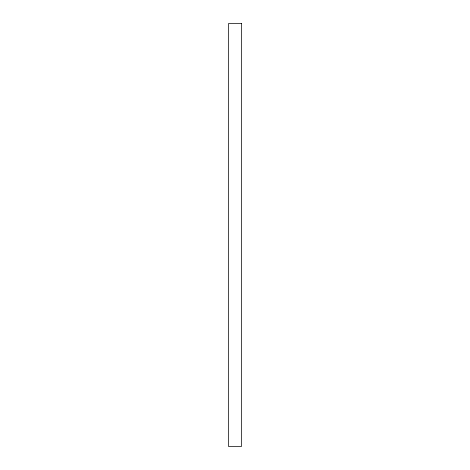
<?xml version="1.0" encoding="UTF-8"?>
<svg xmlns="http://www.w3.org/2000/svg" width="470" height="470" viewBox="0 0 470 470"><rect width="100%" height="100%" fill="white"/><g stroke="black" fill="none" stroke-linecap="round" stroke-linejoin="round"><path stroke-width="0.7" d="M241.445 23.5L228.555 23.5L228.555 446.5L241.445 446.5L241.445 23.5"/></g></svg>
